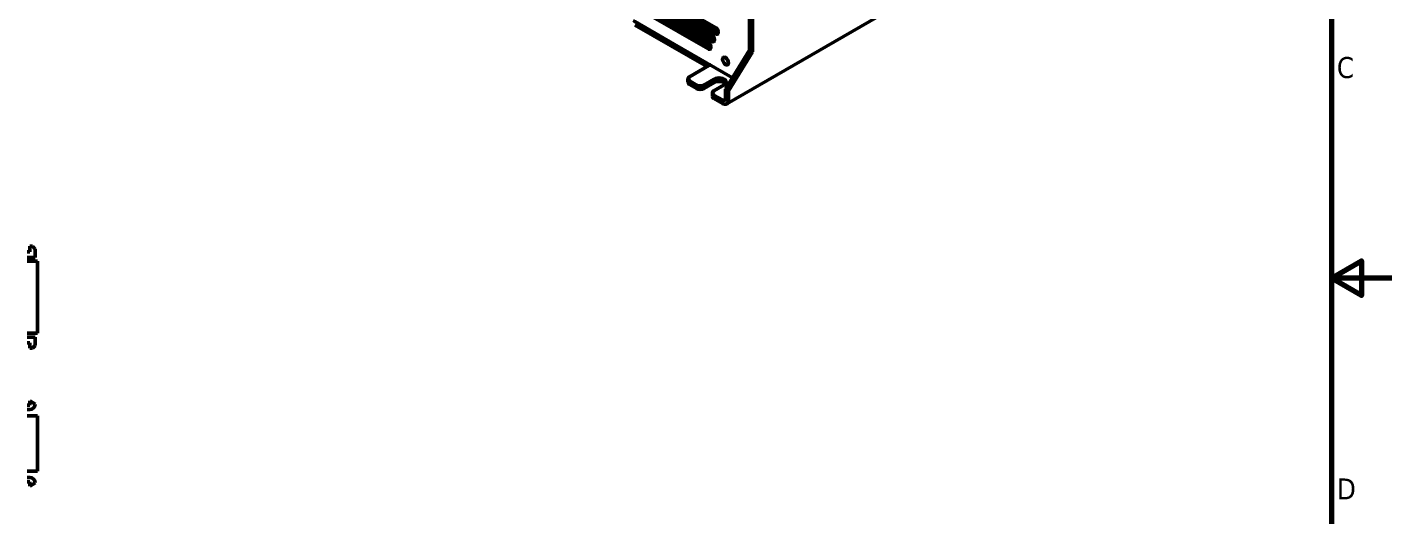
# Model space of a CAD drawing. Header units: millimetres. Extents: x 2121 to 4904, y 892 to 1933.
# Drawn here: x 2879.2 to 3348.1, y 1417.2 to 1585.1 of the extents above; entities that cross this region are included whole.
import ezdxf

# ---------------------------------------------------------------- set-up
doc = ezdxf.new("R2010")
doc.units = ezdxf.units.MM
doc.header["$LTSCALE"] = 1.8
doc.layers.add('경계(ISO)', color=7, linetype='Continuous', lineweight=70)
doc.layers.add('외형선(ISO)', color=7, linetype='Continuous', lineweight=50)
doc.styles.add('주 텍스트 (ISO)', font='')
doc.styles.get('주 텍스트 (ISO)').set_extended_font_data('Tahoma')

# ---------------------------------------------------------------- blocks, each defined once
blk = doc.blocks.new('경계 Default Border')
at = {"layer": '경계(ISO)', "flags": 128}
for points in [[(10, 10), (10, 410), (584, 410), (584, 10), (10, 10)], [(594, 210), (584, 210), (589, 212.89), (589, 207.11), (584, 210)]]:
    blk.add_lwpolyline(points, dxfattribs=at)
at = {"layer": '경계(ISO)', "char_height": 3.5, "attachment_point": 7, "style": '주 텍스트 (ISO)'}
for s, insert in [('C', (584.87, 243.25)), ('D', (584.86, 173.19))]:
    blk.add_mtext(s, dxfattribs=dict(at, insert=insert))

msp = doc.modelspace()

# ---------------------------------------------------------------- linework, layer by layer
at = {"layer": '외형선(ISO)'}
for p, q in [((3300.908, 1663.494), (3119.535, 1558.778)), ((3127.386, 1609.038), (3127.386, 1577.219)), ((3128.404, 1608.45), (3128.404, 1576.631)), ((3090.227, 1599.701), (3115.683, 1585.004)), ((3115.683, 1582.8), (3090.227, 1597.497)), ((3091.245, 1598.085), (3116.635, 1583.426)), ((3091.5, 1595.66), (3114.41, 1582.432)), ((3114.41, 1580.228), (3091.5, 1593.455)), ((3092.518, 1594.043), (3115.363, 1580.854)), ((3092.773, 1591.618), (3113.137, 1579.86)), ((3093.791, 1590.001), (3114.09, 1578.282)), ((3127.393, 1593.676), (3127.393, 1577.215)), ((3121.491, 1567.689), (3087.363, 1587.393)), ((3113.449, 1572.332), (3087.993, 1587.029)), ((3087.993, 1585.853), (3112.749, 1571.56)), ((3113.137, 1577.656), (3092.773, 1589.413)), ((3127.386, 1577.219), (3119.113, 1563.846)), ((3128.404, 1576.631), (3120.131, 1563.258)), ((3128.404, 1576.631), (3127.386, 1577.219)), ((3106.767, 1568.107), (3113.449, 1571.964)), ((3106.24, 1567.372), (3106.24, 1566.196)), ((3109.185, 1565.241), (3106.767, 1566.637)), ((3115.231, 1567.261), (3111.731, 1565.241)), ((3106.767, 1565.461), (3109.185, 1564.065)), ((3111.731, 1564.065), (3115.231, 1566.086)), ((3114.64, 1562.522), (3114.64, 1561.346)), ((3115.167, 1563.257), (3118.668, 1565.277)), ((3118.095, 1560.097), (3115.167, 1561.787)), ((3119.113, 1563.846), (3119.113, 1560.685)), ((3120.131, 1563.258), (3119.113, 1563.846)), ((3120.131, 1563.258), (3120.131, 1560.097)), ((3118.095, 1558.921), (3115.167, 1560.611))]:
    msp.add_line(p, q, dxfattribs=at)
at = {"layer": '외형선(ISO)', "color": 7}
for p, q in [((2879.179, 1507.898), (2880.013, 1507.898)), ((2879.179, 1505.993), (2881.918, 1505.993)), ((2880.965, 1509.803), (2880.013, 1509.803)), ((2880.013, 1509.803), (2880.013, 1507.898)), ((2881.918, 1508.851), (2880.965, 1509.803)), ((2881.918, 1505.993), (2881.918, 1508.851)), ((2879.179, 1504.66), (2882.68, 1504.66)), ((2882.68, 1502.755), (2882.68, 1504.66)), ((2882.68, 1495.135), (2882.68, 1502.755)), ((2882.68, 1481.8), (2882.68, 1495.135)), ((2882.68, 1479.895), (2882.68, 1481.8)), ((2879.179, 1479.895), (2882.68, 1479.895)), ((2879.179, 1478.561), (2881.918, 1478.561)), ((2881.918, 1475.704), (2881.918, 1478.561)), ((2879.179, 1476.656), (2880.013, 1476.656)), ((2880.013, 1476.656), (2880.013, 1474.751)), ((2880.013, 1474.751), (2880.965, 1474.751)), ((2880.965, 1474.751), (2881.918, 1475.704)), ((2880.013, 1455.222), (2879.179, 1455.222)), ((2879.179, 1453.698), (2880.013, 1453.698)), ((2880.013, 1456.703), (2880.013, 1455.222)), ((2881.918, 1455.603), (2880.013, 1456.703)), ((2879.179, 1451.56), (2882.68, 1451.56)), ((2882.68, 1451.56), (2882.68, 1449.655)), ((2882.68, 1434.415), (2882.68, 1449.655)), ((2879.179, 1432.51), (2882.68, 1432.51)), ((2879.179, 1430.371), (2880.013, 1430.371)), ((2882.68, 1434.415), (2882.68, 1432.51)), ((2880.013, 1428.847), (2879.179, 1428.847)), ((2880.013, 1428.847), (2880.013, 1427.366)), ((2880.013, 1427.366), (2881.918, 1428.466))]:
    msp.add_line(p, q, dxfattribs=at)
for centre, start, end in [((2880.013, 1455.603), 270, 0), ((2880.013, 1428.466), 0, 90)]:
    msp.add_arc(centre, 1.905, start, end, dxfattribs=at)
at = {"layer": '외형선(ISO)'}
for centre, major_axis, start_param, end_param in [((3115.683, 1583.902), (0.675, -1.169), 5.4977871, 8.6393798), ((3114.41, 1581.33), (0.675, -1.169), 5.4977871, 8.6393798), ((3113.137, 1578.758), (0.675, -1.169), 5.4977871, 8.6393798), ((3113.131, 1572.148), (0.45, 0), 5.4977871, 7.0685835), ((3108.04, 1567.372), (-1.8, 0), 5.4977871, 7.0685835), ((3108.04, 1566.196), (-1.8, 0), 0, 0.7853982), ((3116.949, 1566.269), (2.43, 0), 5.4977871, 8.6393798), ((3116.949, 1565.094), (2.43, 0), 0.4323726, 2.3561945), ((3110.458, 1565.975), (-1.8, 0), 0.7853982, 2.3561945), ((3110.458, 1564.8), (1.8, 0), 3.9269908, 5.4977871), ((3116.44, 1562.522), (-1.8, 0), 5.4977871, 7.0685835), ((3116.44, 1561.346), (-1.8, 0), 0, 0.7853982), ((3118.095, 1561.272), (0.72, -1.247), 5.4977871, 7.0685835), ((3118.095, 1561.272), (1.44, -2.494), 5.4977871, 7.0685835)]:
    msp.add_ellipse(centre, major_axis=major_axis, ratio=0.5773503, start_param=start_param, end_param=end_param, dxfattribs=at)
msp.add_ellipse((3119.119, 1573.467), major_axis=(-0.729, 1.263), ratio=0.5773503, dxfattribs=at)
msp.add_open_spline([(3111.655, 1584.023), (3111.9, 1583.774), (3112.174, 1583.56), (3112.626, 1583.304), (3112.79, 1583.228), (3113.069, 1583.13), (3113.182, 1583.099), (3113.295, 1583.076)], degree=3, knots=[-0.24221797, -0.24221797, -0.24221797, -0.24221797, -0.12616389, -0.12616389, -0.06185506, -0.06185506, -0.01816193, -0.01816193, -0.01816193, -0.01816193], dxfattribs=at)
msp.add_rational_spline([(3115.227, 1581.429), (3114.876, 1581.936), (3114.466, 1582.398)], [1.0289217624, 1.03315121845, 1.03630139728], degree=2, dxfattribs=at)

# ---------------------------------------------------------------- block references
at = {"xscale": 2.0655, "yscale": 2.0655, "zscale": 2.0655}
msp.add_blockref('경계 Default Border', (2121.178, 1065.062), dxfattribs=at)

doc.saveas('drawing.dxf')
